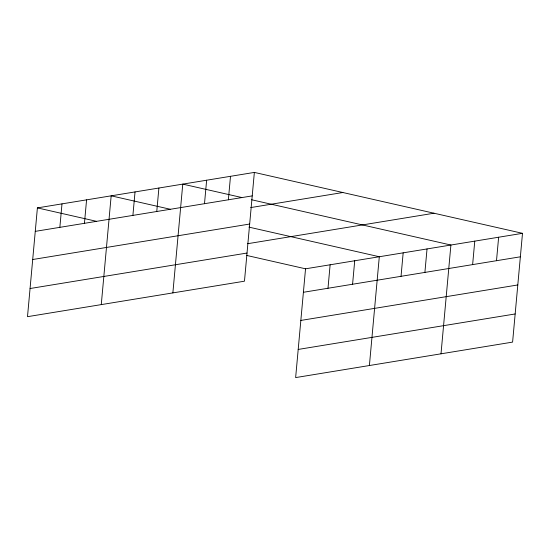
<?xml version="1.0" encoding="UTF-8"?>
<svg xmlns="http://www.w3.org/2000/svg" width="550" height="550" viewBox="0 0 550 550"><rect width="100%" height="100%" fill="white"/><g stroke="black" fill="none" stroke-linecap="round" stroke-linejoin="round"><path stroke-width="0.82" d="M254.361 172.411L37.4 207.893L27.5 316.676L244.461 281.194L254.361 172.411L522.5 233.324L512.6 342.107L295.639 377.589L305.539 268.806L522.5 233.324M59.854 227.343L61.992 203.871M84.439 223.327L86.577 199.849M101.269 304.611L111.169 195.827L170.156 209.227M132.901 215.401L135.032 191.923M156.764 211.496L158.902 188.024M172.865 292.903L182.765 184.119L241.752 197.519M204.497 203.692L206.635 180.214M228.36 199.788L230.498 176.316M327.993 288.262L330.124 264.784M352.578 284.24L354.716 260.762M369.401 365.53L379.301 256.74L248.93 227.123M401.033 276.313L403.171 252.842M424.902 272.415L427.034 248.937M441.004 353.815L450.904 245.032L251.591 199.753M472.629 264.605L474.767 241.134M496.499 260.707L498.637 237.229M35.262 231.364L252.23 195.889M250.676 207.584L342.849 192.514M32.704 259.518L249.666 224.036M247.576 243.712L434.012 213.221M30.064 288.523L247.026 253.041M303.401 292.284L520.362 256.802M300.836 320.437L517.804 284.955M298.196 349.436L515.164 313.961M37.4 207.893L96.387 221.292M246.544 255.406L305.539 268.806"/></g></svg>
